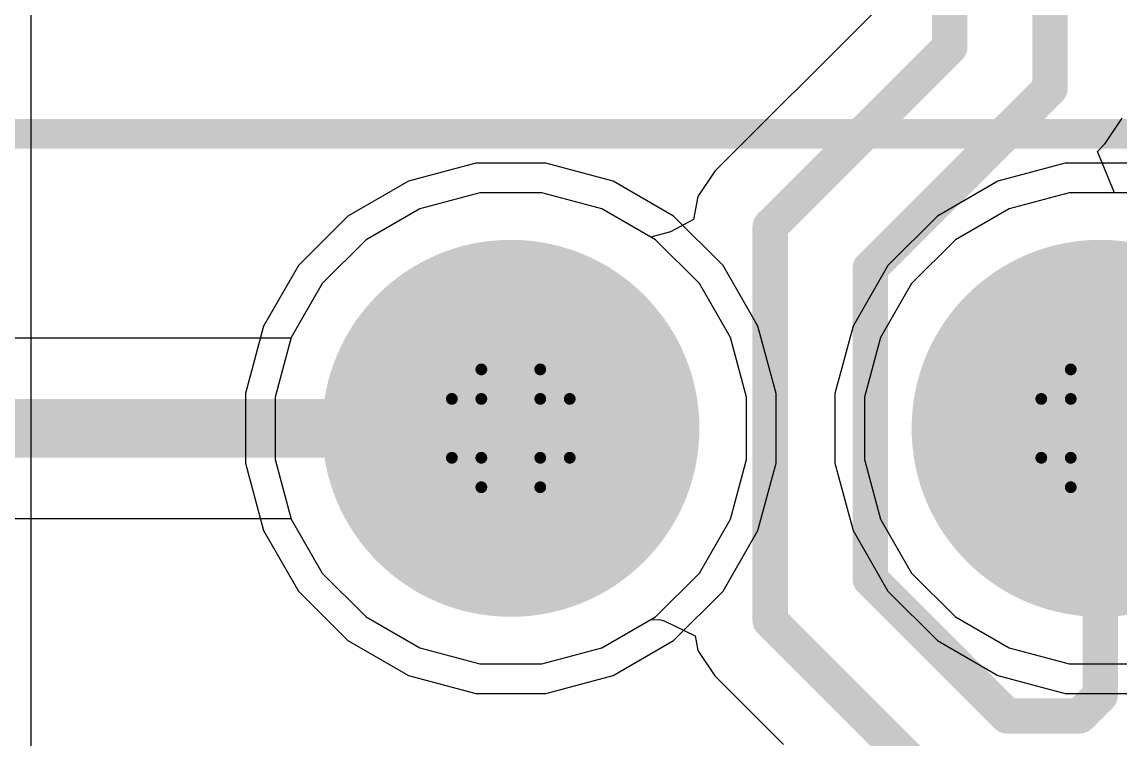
# Model space of a CAD drawing. Header units: inches. Extents: x 0 to 5379, y 0 to 5429.
# Drawn here: x 285.718 to 290.45, y 15.297 to 18.389 of the extents above; entities that cross this region are included whole.
import ezdxf

# ---------------------------------------------------------------- set-up
doc = ezdxf.new("R2010")
doc.units = ezdxf.units.IN
for name, color, linetype in [('Bottom Layer', 5, 'Continuous'), ('Bottom Solder', 6, 'Continuous'), ('Drill Drawing', 1, 'Continuous'), ('GND01', 16, 'Continuous'), ('GND02', 76, 'Continuous'), ('Multi-Layer', 9, 'Continuous'), ('Pad Holes', 156, 'Continuous'), ('PWR', 156, 'Continuous'), ('SIG 01', 90, 'Continuous'), ('Top Layer', 1, 'Continuous'), ('Top Overlay', 2, 'Continuous'), ('Top Solder', 216, 'Continuous')]:
    doc.layers.add(name, color=color, linetype=linetype)

# ---------------------------------------------------------------- blocks, each defined once
blk = doc.blocks.new('HC_RJ45_5622_1_6_Y_828')
at = {"layer": 'Bottom Layer'}
h = blk.add_hatch(color=5, dxfattribs=at)
edge = h.paths.add_edge_path()
edge.add_arc((-3.175127, 4.4450635), 0.7619999999999999, 0, 360)
h = blk.add_hatch(color=5, dxfattribs=at)
edge = h.paths.add_edge_path()
edge.add_arc((-0.635, 4.4450635), 0.7619999999999999, 0, 360)
at = {"layer": 'Bottom Solder'}
h = blk.add_hatch(color=6, dxfattribs=at)
edge = h.paths.add_edge_path()
edge.add_arc((-3.175127, 4.4450635), 0.8128, 0, 360)
h = blk.add_hatch(color=6, dxfattribs=at)
edge = h.paths.add_edge_path()
edge.add_arc((-0.635, 4.4450635), 0.8128, 0, 360)
at = {"layer": 'GND01'}
h = blk.add_hatch(color=16, dxfattribs=at)
edge = h.paths.add_edge_path()
edge.add_arc((-3.175127, 4.4450635), 0.7619999999999999, 0, 360)
h = blk.add_hatch(color=16, dxfattribs=at)
edge = h.paths.add_edge_path()
edge.add_arc((-0.635, 4.4450635), 0.7619999999999999, 0, 360)
at = {"layer": 'GND02'}
h = blk.add_hatch(color=76, dxfattribs=at)
edge = h.paths.add_edge_path()
edge.add_arc((-3.175127, 4.4450635), 0.7619999999999999, 0, 360)
h = blk.add_hatch(color=76, dxfattribs=at)
edge = h.paths.add_edge_path()
edge.add_arc((-0.635, 4.4450635), 0.7619999999999999, 0, 360)
at = {"layer": 'Multi-Layer'}
h = blk.add_hatch(color=9, dxfattribs=at)
edge = h.paths.add_edge_path()
edge.add_arc((-3.175127, 4.4450635), 0.7619999999999999, 0, 360)
h = blk.add_hatch(color=9, dxfattribs=at)
edge = h.paths.add_edge_path()
edge.add_arc((-0.635, 4.4450635), 0.7619999999999999, 0, 360)
at = {"layer": 'Pad Holes'}
h = blk.add_hatch(color=7, dxfattribs=at)
edge = h.paths.add_edge_path()
edge.add_arc((-3.175127, 4.4450635), 0.499999, 0, 360)
h = blk.add_hatch(color=7, dxfattribs=at)
edge = h.paths.add_edge_path()
edge.add_arc((-0.635, 4.4450635), 0.499999, 0, 360)
at = {"layer": 'PWR'}
h = blk.add_hatch(color=156, dxfattribs=at)
edge = h.paths.add_edge_path()
edge.add_arc((-3.175127, 4.4450635), 0.7619999999999999, 0, 360)
h = blk.add_hatch(color=156, dxfattribs=at)
edge = h.paths.add_edge_path()
edge.add_arc((-0.635, 4.4450635), 0.7619999999999999, 0, 360)
at = {"layer": 'SIG 01'}
h = blk.add_hatch(color=90, dxfattribs=at)
edge = h.paths.add_edge_path()
edge.add_arc((-3.175127, 4.4450635), 0.7619999999999999, 0, 360)
h = blk.add_hatch(color=90, dxfattribs=at)
edge = h.paths.add_edge_path()
edge.add_arc((-0.635, 4.4450635), 0.7619999999999999, 0, 360)
at = {"layer": 'Top Layer'}
h = blk.add_hatch(color=1, dxfattribs=at)
edge = h.paths.add_edge_path()
edge.add_arc((-3.175127, 4.4450635), 0.7619999999999999, 0, 360)
h = blk.add_hatch(color=1, dxfattribs=at)
edge = h.paths.add_edge_path()
edge.add_arc((-0.635, 4.4450635), 0.7619999999999999, 0, 360)
at = {"layer": 'Top Solder'}
h = blk.add_hatch(color=216, dxfattribs=at)
edge = h.paths.add_edge_path()
edge.add_arc((-3.175127, 4.4450635), 0.8128, 0, 360)
h = blk.add_hatch(color=216, dxfattribs=at)
edge = h.paths.add_edge_path()
edge.add_arc((-0.635, 4.4450635), 0.8128, 0, 360)
at = {"layer": 'Top Overlay'}
blk.add_lwpolyline([(-7.619999999999999, 5.715063499999999, 0.127, 0.127, 0), (7.619999999999999, 5.715063499999999, 0.127, 0.127, 0)], format="xyseb", dxfattribs=at)

msp = doc.modelspace()

# ---------------------------------------------------------------- linework, layer by layer
at = {"layer": 'Bottom Layer'}
for p, q in [((287.69112388, 17.6530635), (287.43272206, 17.58382564)), ((287.95864176, 17.6530635), (287.69112388, 17.6530635)), ((288.21704358, 17.58382564), (287.95864176, 17.6530635)), ((290.2312508799999, 17.6530635), (289.97284906, 17.58382564)), ((290.49876876, 17.6530635), (290.2312508799999, 17.6530635)), ((287.43272206, 17.58382564), (287.20104358, 17.4500667)), ((288.44872206, 17.4500667), (288.21704358, 17.58382564)), ((289.97284906, 17.58382564), (289.74117058, 17.4500667)), ((287.20104358, 17.4500667), (287.01187962, 17.26090274)), ((288.63788602, 17.26090274), (288.44872206, 17.4500667)), ((289.74117058, 17.4500667), (289.55200662, 17.26090274)), ((287.01187962, 17.26090274), (286.87812068, 17.02922426)), ((288.7716449599999, 17.02922426), (288.63788602, 17.26090274)), ((289.55200662, 17.26090274), (289.41824768, 17.02922426)), ((286.87712246, 17.02549808), (285.3944, 17.02549808)), ((286.87812068, 17.02922426), (286.87712246, 17.02549808)), ((288.84088282, 16.77082244), (288.7716449599999, 17.02922426)), ((289.41824768, 17.02922426), (289.34900982, 16.77082244)), ((288.84088282, 16.50330456), (288.84088282, 16.77082244)), ((289.34900982, 16.77082244), (289.34900982, 16.50330456)), ((288.7716449599999, 16.24490274), (288.84088282, 16.50330456)), ((289.34900982, 16.50330456), (289.41824768, 16.24490274)), ((285.3944, 16.24856796), (286.8771377, 16.24856796)), ((286.8771377, 16.24856796), (286.87812068, 16.24490274)), ((286.87812068, 16.24490274), (287.01187962, 16.01322426)), ((288.63788602, 16.01322426), (288.7716449599999, 16.24490274)), ((289.41824768, 16.24490274), (289.55200662, 16.01322426)), ((287.01187962, 16.01322426), (287.20104358, 15.8240603)), ((288.44872206, 15.8240603), (288.63788602, 16.01322426)), ((289.55200662, 16.01322426), (289.74117058, 15.8240603)), ((287.20104358, 15.8240603), (287.43272206, 15.69030136)), ((288.21704358, 15.69030136), (288.44872206, 15.8240603)), ((289.74117058, 15.8240603), (289.97284906, 15.69030136)), ((287.43272206, 15.69030136), (287.69112388, 15.6210635)), ((287.95864176, 15.6210635), (288.21704358, 15.69030136)), ((289.97284906, 15.69030136), (290.2312508799999, 15.6210635)), ((287.69112388, 15.6210635), (287.95864176, 15.6210635)), ((290.2312508799999, 15.6210635), (290.49876876, 15.6210635))]:
    msp.add_line(p, q, dxfattribs=at)
for points in [[(284.91183302, 16.63703302, 0.254, 0.254, 0), (287.82485234, 16.63703302, 0.254, 0.254, 0)], [(287.82485234, 16.63703302, 0.254, 0.254, 0), (287.82488282, 16.6370635, 0.254, 0.254, 0)]]:
    msp.add_lwpolyline(points, format="xyseb", dxfattribs=at)
for points in [[(287.76135234, 16.63703302, 0.127, 0.127, 1), (287.88835234, 16.63703302, 0.127, 0.127, 1)], [(287.76135234, 16.63703302, 0.127, 0.127, 1), (287.88835234, 16.63703302, 0.127, 0.127, 1)], [(287.76138282, 16.6370635, 0.127, 0.127, 1), (287.8883828199999, 16.6370635, 0.127, 0.127, 1)]]:
    msp.add_lwpolyline(points, format="xyseb", close=True, dxfattribs=at)
at = {"layer": 'Drill Drawing'}
for points in [[(287.69788282, 16.7640635, 0.0508, 0.0508, 0), (287.69788282, 16.8910635, 0.0508, 0.0508, 0)], [(287.69788282, 16.8910635, 0.0508, 0.0508, 0), (287.95188282, 16.8910635, 0.0508, 0.0508, 0)], [(287.95188282, 16.7640635, 0.0508, 0.0508, 0), (287.95188282, 16.8910635, 0.0508, 0.0508, 0)], [(290.23800982, 16.7640635, 0.0508, 0.0508, 0), (290.23800982, 16.8910635, 0.0508, 0.0508, 0)], [(290.23800982, 16.8910635, 0.0508, 0.0508, 0), (290.49200982, 16.8910635, 0.0508, 0.0508, 0)], [(287.57088282, 16.5100635, 0.0508, 0.0508, 0), (287.57088282, 16.7640635, 0.0508, 0.0508, 0)], [(287.57088282, 16.7640635, 0.0508, 0.0508, 0), (287.69788282, 16.7640635, 0.0508, 0.0508, 0)], [(287.95188282, 16.7640635, 0.0508, 0.0508, 0), (288.07888282, 16.7640635, 0.0508, 0.0508, 0)], [(288.07888282, 16.5100635, 0.0508, 0.0508, 0), (288.07888282, 16.7640635, 0.0508, 0.0508, 0)], [(290.11100982, 16.5100635, 0.0508, 0.0508, 0), (290.11100982, 16.7640635, 0.0508, 0.0508, 0)], [(290.11100982, 16.7640635, 0.0508, 0.0508, 0), (290.23800982, 16.7640635, 0.0508, 0.0508, 0)], [(287.57088282, 16.5100635, 0.0508, 0.0508, 0), (287.69788282, 16.5100635, 0.0508, 0.0508, 0)], [(287.69788282, 16.3830635, 0.0508, 0.0508, 0), (287.69788282, 16.5100635, 0.0508, 0.0508, 0)], [(287.95188282, 16.5100635, 0.0508, 0.0508, 0), (288.07888282, 16.5100635, 0.0508, 0.0508, 0)], [(287.95188282, 16.3830635, 0.0508, 0.0508, 0), (287.95188282, 16.5100635, 0.0508, 0.0508, 0)], [(290.11100982, 16.5100635, 0.0508, 0.0508, 0), (290.23800982, 16.5100635, 0.0508, 0.0508, 0)], [(290.23800982, 16.3830635, 0.0508, 0.0508, 0), (290.23800982, 16.5100635, 0.0508, 0.0508, 0)], [(287.69788282, 16.3830635, 0.0508, 0.0508, 0), (287.95188282, 16.3830635, 0.0508, 0.0508, 0)], [(290.23800982, 16.3830635, 0.0508, 0.0508, 0), (290.49200982, 16.3830635, 0.0508, 0.0508, 0)]]:
    msp.add_lwpolyline(points, format="xyseb", dxfattribs=at)
for points in [[(287.68518282, 16.8910635, 0.0254, 0.0254, 1), (287.71058282, 16.8910635, 0.0254, 0.0254, 1)], [(287.68518282, 16.8910635, 0.0254, 0.0254, 1), (287.71058282, 16.8910635, 0.0254, 0.0254, 1)], [(287.93918282, 16.8910635, 0.0254, 0.0254, 1), (287.96458282, 16.8910635, 0.0254, 0.0254, 1)], [(287.93918282, 16.8910635, 0.0254, 0.0254, 1), (287.96458282, 16.8910635, 0.0254, 0.0254, 1)], [(290.2253098199999, 16.8910635, 0.0254, 0.0254, 1), (290.25070982, 16.8910635, 0.0254, 0.0254, 1)], [(290.2253098199999, 16.8910635, 0.0254, 0.0254, 1), (290.25070982, 16.8910635, 0.0254, 0.0254, 1)], [(287.55818282, 16.7640635, 0.0254, 0.0254, 1), (287.58358282, 16.7640635, 0.0254, 0.0254, 1)], [(287.55818282, 16.7640635, 0.0254, 0.0254, 1), (287.58358282, 16.7640635, 0.0254, 0.0254, 1)], [(287.68518282, 16.7640635, 0.0254, 0.0254, 1), (287.71058282, 16.7640635, 0.0254, 0.0254, 1)], [(287.68518282, 16.7640635, 0.0254, 0.0254, 1), (287.71058282, 16.7640635, 0.0254, 0.0254, 1)], [(287.93918282, 16.7640635, 0.0254, 0.0254, 1), (287.96458282, 16.7640635, 0.0254, 0.0254, 1)], [(287.93918282, 16.7640635, 0.0254, 0.0254, 1), (287.96458282, 16.7640635, 0.0254, 0.0254, 1)], [(288.06618282, 16.7640635, 0.0254, 0.0254, 1), (288.09158282, 16.7640635, 0.0254, 0.0254, 1)], [(288.06618282, 16.7640635, 0.0254, 0.0254, 1), (288.09158282, 16.7640635, 0.0254, 0.0254, 1)], [(290.09830982, 16.7640635, 0.0254, 0.0254, 1), (290.12370982, 16.7640635, 0.0254, 0.0254, 1)], [(290.09830982, 16.7640635, 0.0254, 0.0254, 1), (290.12370982, 16.7640635, 0.0254, 0.0254, 1)], [(290.2253098199999, 16.7640635, 0.0254, 0.0254, 1), (290.25070982, 16.7640635, 0.0254, 0.0254, 1)], [(290.2253098199999, 16.7640635, 0.0254, 0.0254, 1), (290.25070982, 16.7640635, 0.0254, 0.0254, 1)], [(287.55818282, 16.5100635, 0.0254, 0.0254, 1), (287.58358282, 16.5100635, 0.0254, 0.0254, 1)], [(287.55818282, 16.5100635, 0.0254, 0.0254, 1), (287.58358282, 16.5100635, 0.0254, 0.0254, 1)], [(287.68518282, 16.5100635, 0.0254, 0.0254, 1), (287.71058282, 16.5100635, 0.0254, 0.0254, 1)], [(287.68518282, 16.5100635, 0.0254, 0.0254, 1), (287.71058282, 16.5100635, 0.0254, 0.0254, 1)], [(287.93918282, 16.5100635, 0.0254, 0.0254, 1), (287.96458282, 16.5100635, 0.0254, 0.0254, 1)], [(287.93918282, 16.5100635, 0.0254, 0.0254, 1), (287.96458282, 16.5100635, 0.0254, 0.0254, 1)], [(288.06618282, 16.5100635, 0.0254, 0.0254, 1), (288.09158282, 16.5100635, 0.0254, 0.0254, 1)], [(288.06618282, 16.5100635, 0.0254, 0.0254, 1), (288.09158282, 16.5100635, 0.0254, 0.0254, 1)], [(290.09830982, 16.5100635, 0.0254, 0.0254, 1), (290.12370982, 16.5100635, 0.0254, 0.0254, 1)], [(290.09830982, 16.5100635, 0.0254, 0.0254, 1), (290.12370982, 16.5100635, 0.0254, 0.0254, 1)], [(290.2253098199999, 16.5100635, 0.0254, 0.0254, 1), (290.25070982, 16.5100635, 0.0254, 0.0254, 1)], [(290.2253098199999, 16.5100635, 0.0254, 0.0254, 1), (290.25070982, 16.5100635, 0.0254, 0.0254, 1)], [(287.68518282, 16.3830635, 0.0254, 0.0254, 1), (287.71058282, 16.3830635, 0.0254, 0.0254, 1)], [(287.68518282, 16.3830635, 0.0254, 0.0254, 1), (287.71058282, 16.3830635, 0.0254, 0.0254, 1)], [(287.93918282, 16.3830635, 0.0254, 0.0254, 1), (287.96458282, 16.3830635, 0.0254, 0.0254, 1)], [(287.93918282, 16.3830635, 0.0254, 0.0254, 1), (287.96458282, 16.3830635, 0.0254, 0.0254, 1)], [(290.2253098199999, 16.3830635, 0.0254, 0.0254, 1), (290.25070982, 16.3830635, 0.0254, 0.0254, 1)], [(290.2253098199999, 16.3830635, 0.0254, 0.0254, 1), (290.25070982, 16.3830635, 0.0254, 0.0254, 1)]]:
    msp.add_lwpolyline(points, format="xyseb", close=True, dxfattribs=at)
at = {"layer": 'GND01'}
for p, q in [((287.69112388, 17.6530635), (287.43272206, 17.58382564)), ((287.95864176, 17.6530635), (287.69112388, 17.6530635)), ((288.21704358, 17.58382564), (287.95864176, 17.6530635)), ((290.2312508799999, 17.6530635), (289.97284906, 17.58382564)), ((290.49876876, 17.6530635), (290.2312508799999, 17.6530635)), ((287.43272206, 17.58382564), (287.20104358, 17.4500667)), ((288.44872206, 17.4500667), (288.21704358, 17.58382564)), ((289.97284906, 17.58382564), (289.74117058, 17.4500667)), ((287.20104358, 17.4500667), (287.01187962, 17.26090274)), ((288.63788602, 17.26090274), (288.44872206, 17.4500667)), ((289.74117058, 17.4500667), (289.55200662, 17.26090274)), ((287.01187962, 17.26090274), (286.87812068, 17.02922426)), ((288.7716449599999, 17.02922426), (288.63788602, 17.26090274)), ((289.55200662, 17.26090274), (289.41824768, 17.02922426)), ((286.87812068, 17.02922426), (286.80888282, 16.77082244)), ((288.84088282, 16.77082244), (288.7716449599999, 17.02922426)), ((289.41824768, 17.02922426), (289.34900982, 16.77082244)), ((286.80888282, 16.77082244), (286.80888282, 16.50330456)), ((288.84088282, 16.50330456), (288.84088282, 16.77082244)), ((289.34900982, 16.77082244), (289.34900982, 16.50330456)), ((286.80888282, 16.50330456), (286.87812068, 16.24490274)), ((288.7716449599999, 16.24490274), (288.84088282, 16.50330456)), ((289.34900982, 16.50330456), (289.41824768, 16.24490274)), ((286.87812068, 16.24490274), (287.01187962, 16.01322426)), ((288.63788602, 16.01322426), (288.7716449599999, 16.24490274)), ((289.41824768, 16.24490274), (289.55200662, 16.01322426)), ((287.01187962, 16.01322426), (287.20104358, 15.8240603)), ((288.44872206, 15.8240603), (288.63788602, 16.01322426)), ((289.55200662, 16.01322426), (289.74117058, 15.8240603)), ((287.20104358, 15.8240603), (287.43272206, 15.69030136)), ((288.21704358, 15.69030136), (288.44872206, 15.8240603)), ((289.74117058, 15.8240603), (289.97284906, 15.69030136)), ((287.43272206, 15.69030136), (287.69112388, 15.6210635)), ((287.95864176, 15.6210635), (288.21704358, 15.69030136)), ((289.97284906, 15.69030136), (290.2312508799999, 15.6210635)), ((287.69112388, 15.6210635), (287.95864176, 15.6210635)), ((290.2312508799999, 15.6210635), (290.49876876, 15.6210635))]:
    msp.add_line(p, q, dxfattribs=at)
at = {"layer": 'GND02'}
for p, q in [((287.69112388, 17.6530635), (287.43272206, 17.58382564)), ((287.95864176, 17.6530635), (287.69112388, 17.6530635)), ((288.21704358, 17.58382564), (287.95864176, 17.6530635)), ((290.2312508799999, 17.6530635), (289.97284906, 17.58382564)), ((290.49876876, 17.6530635), (290.2312508799999, 17.6530635)), ((287.43272206, 17.58382564), (287.20104358, 17.4500667)), ((288.44872206, 17.4500667), (288.21704358, 17.58382564)), ((289.97284906, 17.58382564), (289.74117058, 17.4500667)), ((287.20104358, 17.4500667), (287.01187962, 17.26090274)), ((288.63788602, 17.26090274), (288.44872206, 17.4500667)), ((289.74117058, 17.4500667), (289.55200662, 17.26090274)), ((287.01187962, 17.26090274), (286.87812068, 17.02922426)), ((288.7716449599999, 17.02922426), (288.63788602, 17.26090274)), ((289.55200662, 17.26090274), (289.41824768, 17.02922426)), ((286.87812068, 17.02922426), (286.80888282, 16.77082244)), ((288.84088282, 16.77082244), (288.7716449599999, 17.02922426)), ((289.41824768, 17.02922426), (289.34900982, 16.77082244)), ((286.80888282, 16.77082244), (286.80888282, 16.50330456)), ((288.84088282, 16.50330456), (288.84088282, 16.77082244)), ((289.34900982, 16.77082244), (289.34900982, 16.50330456)), ((286.80888282, 16.50330456), (286.87812068, 16.24490274)), ((288.7716449599999, 16.24490274), (288.84088282, 16.50330456)), ((289.34900982, 16.50330456), (289.41824768, 16.24490274)), ((286.87812068, 16.24490274), (287.01187962, 16.01322426)), ((288.63788602, 16.01322426), (288.7716449599999, 16.24490274)), ((289.41824768, 16.24490274), (289.55200662, 16.01322426)), ((287.01187962, 16.01322426), (287.20104358, 15.8240603)), ((288.44872206, 15.8240603), (288.63788602, 16.01322426)), ((289.55200662, 16.01322426), (289.74117058, 15.8240603)), ((287.20104358, 15.8240603), (287.43272206, 15.69030136)), ((288.21704358, 15.69030136), (288.44872206, 15.8240603)), ((289.74117058, 15.8240603), (289.97284906, 15.69030136)), ((287.43272206, 15.69030136), (287.69112388, 15.6210635)), ((287.95864176, 15.6210635), (288.21704358, 15.69030136)), ((289.97284906, 15.69030136), (290.2312508799999, 15.6210635)), ((287.69112388, 15.6210635), (287.95864176, 15.6210635)), ((290.2312508799999, 15.6210635), (290.49876876, 15.6210635))]:
    msp.add_line(p, q, dxfattribs=at)
at = {"layer": 'PWR'}
for p, q in [((285.75746252, 15.06923326), (285.75746252, 19.68687198)), ((287.69112388, 17.6530635), (287.43272206, 17.58382564)), ((287.95864176, 17.6530635), (287.69112388, 17.6530635)), ((288.21704358, 17.58382564), (287.95864176, 17.6530635)), ((290.2312508799999, 17.6530635), (289.97284906, 17.58382564)), ((290.49876876, 17.6530635), (290.2312508799999, 17.6530635)), ((287.43272206, 17.58382564), (287.20104358, 17.4500667)), ((288.44872206, 17.4500667), (288.21704358, 17.58382564)), ((289.97284906, 17.58382564), (289.74117058, 17.4500667)), ((287.20104358, 17.4500667), (287.01187962, 17.26090274)), ((288.63788602, 17.26090274), (288.44872206, 17.4500667)), ((289.74117058, 17.4500667), (289.55200662, 17.26090274)), ((287.01187962, 17.26090274), (286.87812068, 17.02922426)), ((288.7716449599999, 17.02922426), (288.63788602, 17.26090274)), ((289.55200662, 17.26090274), (289.41824768, 17.02922426)), ((286.87812068, 17.02922426), (286.80888282, 16.77082244)), ((288.84088282, 16.77082244), (288.7716449599999, 17.02922426)), ((289.41824768, 17.02922426), (289.34900982, 16.77082244)), ((286.80888282, 16.77082244), (286.80888282, 16.50330456)), ((288.84088282, 16.50330456), (288.84088282, 16.77082244)), ((289.34900982, 16.77082244), (289.34900982, 16.50330456)), ((286.80888282, 16.50330456), (286.87812068, 16.24490274)), ((288.7716449599999, 16.24490274), (288.84088282, 16.50330456)), ((289.34900982, 16.50330456), (289.41824768, 16.24490274)), ((286.87812068, 16.24490274), (287.01187962, 16.01322426)), ((288.63788602, 16.01322426), (288.7716449599999, 16.24490274)), ((289.41824768, 16.24490274), (289.55200662, 16.01322426)), ((287.01187962, 16.01322426), (287.20104358, 15.8240603)), ((288.44872206, 15.8240603), (288.63788602, 16.01322426)), ((289.55200662, 16.01322426), (289.74117058, 15.8240603)), ((287.20104358, 15.8240603), (287.43272206, 15.69030136)), ((288.21704358, 15.69030136), (288.44872206, 15.8240603)), ((289.74117058, 15.8240603), (289.97284906, 15.69030136)), ((287.43272206, 15.69030136), (287.69112388, 15.6210635)), ((287.95864176, 15.6210635), (288.21704358, 15.69030136)), ((289.97284906, 15.69030136), (290.2312508799999, 15.6210635)), ((287.69112388, 15.6210635), (287.95864176, 15.6210635)), ((290.2312508799999, 15.6210635), (290.49876876, 15.6210635))]:
    msp.add_line(p, q, dxfattribs=at)
at = {"layer": 'SIG 01'}
for p, q in [((287.67440306, 17.7800635), (287.38370006, 17.70216932)), ((287.97536258, 17.7800635), (287.67440306, 17.7800635)), ((288.26606558, 17.70216932), (287.97536258, 17.7800635)), ((290.21453006, 17.7800635), (289.92382706, 17.70216932)), ((290.51548958, 17.7800635), (290.21453006, 17.7800635)), ((287.38370006, 17.70216932), (287.1230655799999, 17.5516921)), ((288.52670006, 17.5516921), (288.26606558, 17.70216932)), ((289.92382706, 17.70216932), (289.66319258, 17.5516921)), ((287.1230655799999, 17.5516921), (286.91025422, 17.33888074)), ((288.73951142, 17.33888074), (288.52670006, 17.5516921)), ((289.66319258, 17.5516921), (289.4503812199999, 17.33888074)), ((286.91025422, 17.33888074), (286.759777, 17.07824626)), ((288.88998864, 17.07824626), (288.73951142, 17.33888074)), ((289.4503812199999, 17.33888074), (289.299904, 17.07824626)), ((286.759777, 17.07824626), (286.68188282, 16.78754326)), ((288.96788282, 16.78754326), (288.88998864, 17.07824626)), ((289.299904, 17.07824626), (289.22200982, 16.78754326)), ((286.68188282, 16.78754326), (286.68188282, 16.48658374)), ((288.96788282, 16.48658374), (288.96788282, 16.78754326)), ((289.22200982, 16.78754326), (289.22200982, 16.48658374)), ((286.68188282, 16.48658374), (286.759777, 16.19588074)), ((288.88998864, 16.19588074), (288.96788282, 16.48658374)), ((289.22200982, 16.48658374), (289.299904, 16.19588074)), ((286.759777, 16.19588074), (286.91025422, 15.93524626)), ((288.73951142, 15.93524626), (288.88998864, 16.19588074)), ((289.299904, 16.19588074), (289.4503812199999, 15.93524626)), ((286.91025422, 15.93524626), (287.1230655799999, 15.7224349)), ((288.52670006, 15.7224349), (288.73951142, 15.93524626)), ((289.4503812199999, 15.93524626), (289.66319258, 15.7224349)), ((287.1230655799999, 15.7224349), (287.38370006, 15.57195768)), ((288.26606558, 15.57195768), (288.52670006, 15.7224349)), ((289.66319258, 15.7224349), (289.92382706, 15.57195768)), ((287.38370006, 15.57195768), (287.67440306, 15.4940635)), ((287.97536258, 15.4940635), (288.26606558, 15.57195768)), ((289.92382706, 15.57195768), (290.21453006, 15.4940635)), ((287.67440306, 15.4940635), (287.97536258, 15.4940635)), ((290.21453006, 15.4940635), (290.51548958, 15.4940635))]:
    msp.add_line(p, q, dxfattribs=at)
at = {"layer": 'Top Layer'}
for p, q in [((289.3801425999999, 18.42098678), (288.70454832, 17.7453925)), ((290.38667348, 17.86461502), (290.45965276, 17.97383756)), ((290.3529219599999, 17.8308635), (290.38667348, 17.86461502)), ((290.4265718, 17.6530635), (290.3529219599999, 17.8308635)), ((288.70454832, 17.7453925), (288.63156904, 17.63616996)), ((287.69112388, 17.6530635), (287.43272206, 17.58382564)), ((287.95864176, 17.6530635), (287.69112388, 17.6530635)), ((288.21704358, 17.58382564), (287.95864176, 17.6530635)), ((290.49876876, 17.6530635), (290.4265718, 17.6530635)), ((288.63156904, 17.63616996), (288.61207454, 17.53816406)), ((287.43272206, 17.58382564), (287.20104358, 17.4500667)), ((288.42814044, 17.46195136), (288.21704358, 17.58382564)), ((288.61207454, 17.53816406), (288.51366986, 17.48378012)), ((288.51366986, 17.48378012), (288.42814044, 17.46195136)), ((287.20104358, 17.4500667), (287.01187962, 17.26090274)), ((287.01187962, 17.26090274), (286.87812068, 17.02922426)), ((286.87812068, 17.02922426), (286.80888282, 16.77082244)), ((286.80888282, 16.77082244), (286.80888282, 16.50330456)), ((286.80888282, 16.50330456), (286.87812068, 16.24490274)), ((286.87812068, 16.24490274), (287.01187962, 16.01322426)), ((287.01187962, 16.01322426), (287.20104358, 15.8240603)), ((287.20104358, 15.8240603), (287.43272206, 15.69030136)), ((288.21704358, 15.69030136), (288.42814044, 15.81217564)), ((288.42814044, 15.81217564), (288.46985486, 15.8110555)), ((288.46985486, 15.8110555), (288.4854149, 15.80650636)), ((288.4854149, 15.80650636), (288.61881062, 15.74269902)), ((288.61881062, 15.74269902), (288.63156904, 15.6785564)), ((287.43272206, 15.69030136), (287.69112388, 15.6210635)), ((287.95864176, 15.6210635), (288.21704358, 15.69030136)), ((288.63156904, 15.6785564), (288.70454832, 15.56933386)), ((287.69112388, 15.6210635), (287.95864176, 15.6210635)), ((288.70454832, 15.56933386), (289.0002602, 15.27362198))]:
    msp.add_line(p, q, dxfattribs=at)
for points in [[(289.71681198, 18.28153316, 0.1524, 0.1524, 0), (289.71681198, 20.09102408, 0.1524, 0.1524, 0)], [(290.14861198, 18.10267652, 0.1524, 0.1524, 0), (290.14861198, 18.59474818, 0.1524, 0.1524, 0)], [(288.94260982, 17.507331, 0.1524, 0.1524, 0), (289.71681198, 18.28153316, 0.1524, 0.1524, 0)], [(289.37440982, 17.32847436, 0.1524, 0.1524, 0), (290.14861198, 18.10267652, 0.1524, 0.1524, 0)], [(288.94260982, 15.80739536, 0.1524, 0.1524, 0), (288.94260982, 17.507331, 0.1524, 0.1524, 0)], [(289.37440982, 15.986252, 0.1524, 0.1524, 0), (289.37440982, 17.32847436, 0.1524, 0.1524, 0)], [(290.36500982, 15.48635714, 0.1524, 0.1524, 0), (290.36500982, 16.6370635, 0.1524, 0.1524, 0)], [(289.37440982, 15.986252, 0.1524, 0.1524, 0), (289.9635806, 15.39708122, 0.1524, 0.1524, 0)], [(288.94260982, 15.80739536, 0.1524, 0.1524, 0), (289.78472396, 14.96528122, 0.1524, 0.1524, 0)], [(290.2757339, 15.39708122, 0.1524, 0.1524, 0), (290.36500982, 15.48635714, 0.1524, 0.1524, 0)], [(289.9635806, 15.39708122, 0.1524, 0.1524, 0), (290.2757339, 15.39708122, 0.1524, 0.1524, 0)]]:
    msp.add_lwpolyline(points, format="xyseb", dxfattribs=at)
for points in [[(289.67871198, 18.28153316, 0.0762, 0.0762, 1), (289.75491198, 18.28153316, 0.0762, 0.0762, 1)], [(289.67871198, 18.28153316, 0.0762, 0.0762, 1), (289.75491198, 18.28153316, 0.0762, 0.0762, 1)], [(290.11051198, 18.10267652, 0.0762, 0.0762, 1), (290.18671198, 18.10267652, 0.0762, 0.0762, 1)], [(290.11051198, 18.10267652, 0.0762, 0.0762, 1), (290.18671198, 18.10267652, 0.0762, 0.0762, 1)], [(288.90450982, 17.507331, 0.0762, 0.0762, 1), (288.98070982, 17.507331, 0.0762, 0.0762, 1)], [(288.90450982, 17.507331, 0.0762, 0.0762, 1), (288.98070982, 17.507331, 0.0762, 0.0762, 1)], [(289.33630982, 17.32847436, 0.0762, 0.0762, 1), (289.41250982, 17.32847436, 0.0762, 0.0762, 1)], [(289.33630982, 17.32847436, 0.0762, 0.0762, 1), (289.41250982, 17.32847436, 0.0762, 0.0762, 1)], [(290.32690982, 16.6370635, 0.0762, 0.0762, 1), (290.4031098199999, 16.6370635, 0.0762, 0.0762, 1)], [(289.33630982, 15.986252, 0.0762, 0.0762, 1), (289.41250982, 15.986252, 0.0762, 0.0762, 1)], [(289.33630982, 15.986252, 0.0762, 0.0762, 1), (289.41250982, 15.986252, 0.0762, 0.0762, 1)], [(288.90450982, 15.80739536, 0.0762, 0.0762, 1), (288.98070982, 15.80739536, 0.0762, 0.0762, 1)], [(288.90450982, 15.80739536, 0.0762, 0.0762, 1), (288.98070982, 15.80739536, 0.0762, 0.0762, 1)], [(290.32690982, 15.48635714, 0.0762, 0.0762, 1), (290.4031098199999, 15.48635714, 0.0762, 0.0762, 1)], [(290.32690982, 15.48635714, 0.0762, 0.0762, 1), (290.4031098199999, 15.48635714, 0.0762, 0.0762, 1)], [(289.9254806, 15.39708122, 0.0762, 0.0762, 1), (290.0016806, 15.39708122, 0.0762, 0.0762, 1)], [(289.9254806, 15.39708122, 0.0762, 0.0762, 1), (290.0016806, 15.39708122, 0.0762, 0.0762, 1)], [(290.2376339, 15.39708122, 0.0762, 0.0762, 1), (290.3138339, 15.39708122, 0.0762, 0.0762, 1)], [(290.2376339, 15.39708122, 0.0762, 0.0762, 1), (290.3138339, 15.39708122, 0.0762, 0.0762, 1)]]:
    msp.add_lwpolyline(points, format="xyseb", close=True, dxfattribs=at)

# ---------------------------------------------------------------- block references
msp.add_blockref('HC_RJ45_5622_1_6_Y_828', (291.0000098199999, 12.192))

doc.saveas('drawing.dxf')
